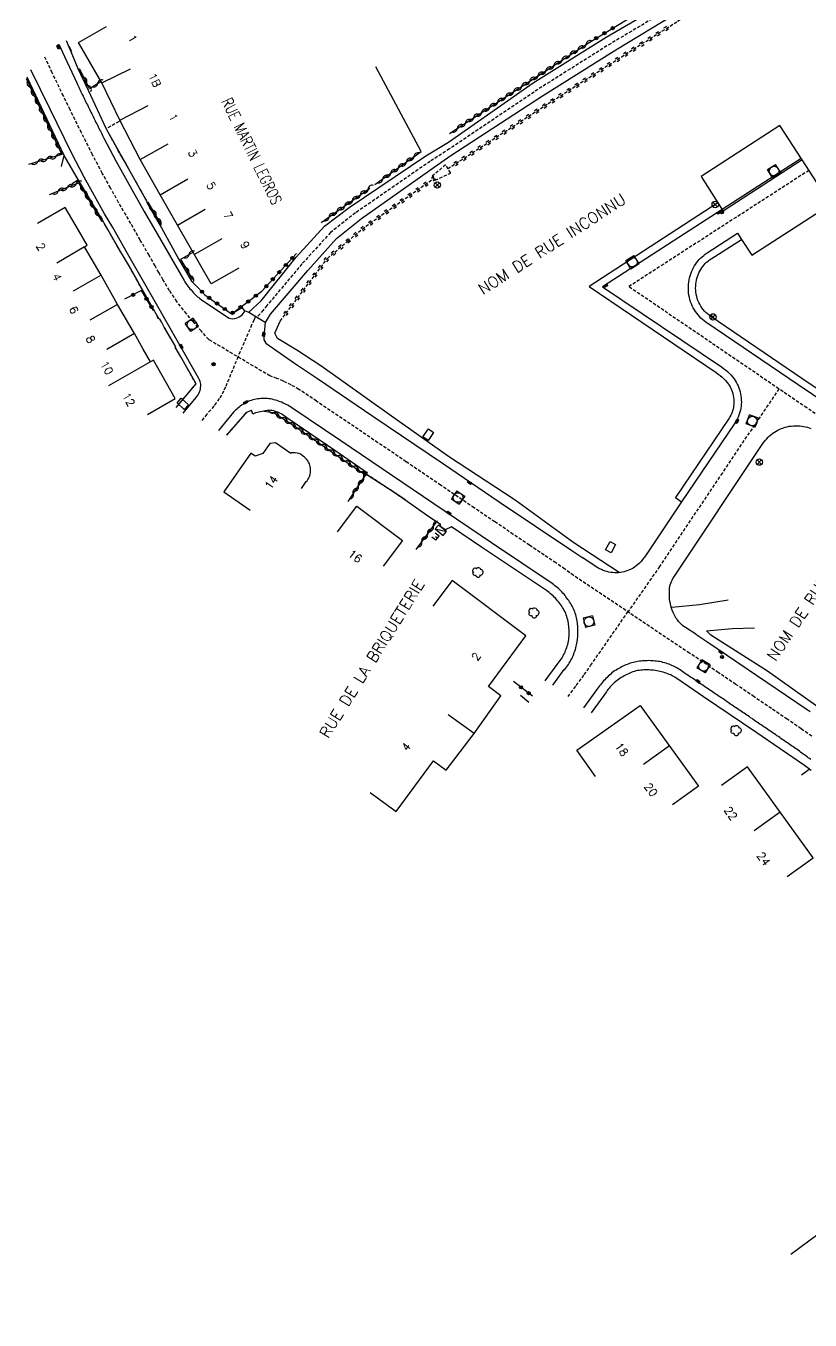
# Model space of a CAD drawing. Header units: millimetres. Extents: x 267000 to 267771, y 124261 to 125001.
# Drawn here: x 267166.3 to 267288.7, y 124557.3 to 124759.4 of the extents above; entities that cross this region are included whole.
import ezdxf
from ezdxf.enums import TextEntityAlignment as Align

# ---------------------------------------------------------------- set-up
doc = ezdxf.new("R2010")
doc.units = ezdxf.units.MM
doc.linetypes.add('DASHED', pattern=[0.75, 0.5, -0.25])
doc.layers.get('0').update_dxf_attribs({"linetype": 'CONTINUOUS'})
for name, color, linetype in [('W0001', 6, 'DASHED'), ('W0003', 5, 'CONTINUOUS'), ('W0008', 7, 'CONTINUOUS'), ('W0014', 7, 'CONTINUOUS'), ('W0017', 7, 'CONTINUOUS'), ('W0070', 7, 'DASHED'), ('W0071', 7, 'CONTINUOUS'), ('W0100', 7, 'CONTINUOUS'), ('W0101', 7, 'CONTINUOUS'), ('W0104', 1, 'CONTINUOUS'), ('W0106', 7, 'CONTINUOUS'), ('W0112', 1, 'DASHED'), ('W0211', 2, 'CONTINUOUS'), ('W0213', 2, 'CONTINUOUS'), ('W0220', 5, 'DASHED'), ('W0300', 7, 'CONTINUOUS'), ('W0310', 3, 'CONTINUOUS'), ('W0322', 7, 'CONTINUOUS'), ('W0400', 7, 'CONTINUOUS'), ('W0420', 7, 'CONTINUOUS'), ('W0430', 7, 'CONTINUOUS'), ('W0469', 7, 'CONTINUOUS'), ('W0856', 7, 'CONTINUOUS'), ('W0989', 7, 'CONTINUOUS'), ('W0991', 7, 'CONTINUOUS'), ('W1102', 7, 'CONTINUOUS'), ('W1336', 3, 'CONTINUOUS'), ('W1338', 7, 'CONTINUOUS'), ('W1471', 7, 'CONTINUOUS')]:
    doc.layers.add(name, color=color, linetype=linetype)
doc.styles.get("Standard").update_dxf_attribs({"font": 'romans.shx', "width": 0.85})

# ---------------------------------------------------------------- blocks, each defined once
blk = doc.blocks.new('T469')
at = {"color": 0, "linetype": 'Continuous', "flags": 128}
for points in [[(-0.35, 0.35), (0.35, -0.35)], [(-0.35, -0.35), (0.35, 0.35)]]:
    blk.add_lwpolyline(points, dxfattribs=at)
at = {"color": 0, "linetype": 'Continuous'}
blk.add_circle((0, 0), 0.5, dxfattribs=at)
blk = doc.blocks.new('T420')
for p, q in [((0.75, 0.75), (-0.75, 0.75)), ((-0.75, 0.75), (-0.75, -0.75)), ((0.75, 0.75), (0.75, -0.75)), ((0.75, -0.75), (-0.75, -0.75))]:
    blk.add_line(p, q)
blk.add_ellipse((0, 0), major_axis=(-0.53, 0.53), ratio=1, start_param=3.926991, end_param=10.210176)
blk = doc.blocks.new('T400')
for p, q in [((-0.15, 0.3), (0.15, 0.3)), ((-0.15, -0.25), (-0.15, 0.3)), ((-0.15, 0.15), (0.15, 0.15)), ((-0.15, 0), (0.15, 0)), ((0.15, 0.3), (0.15, -0.25)), ((-0.15, -0.15), (0.15, -0.15)), ((-0.15, -0.25), (-0.15, -0.3)), ((-0.15, -0.3), (0.15, -0.3)), ((0.15, -0.3), (0.15, -0.25))]:
    blk.add_line(p, q)
blk = doc.blocks.new('T1471')
at = {"color": 0, "linetype": 'Continuous', "flags": 128}
blk.add_lwpolyline([(-0.75, -0.5), (-0.75, 0.5), (0.75, 0.5), (0.75, -0.5), (-0.75, -0.5)], dxfattribs=at)
blk = doc.blocks.new('T856')
for p, q in [((-0.125, 0), (0.125, 0)), ((0, 0.125), (0, -0.125))]:
    blk.add_line(p, q)
blk.add_ellipse((0, 0), major_axis=(-0.177, 0.177), ratio=1, start_param=3.9269908, end_param=10.2101761)
blk = doc.blocks.new('t220o')
at = {"color": 0, "linetype": 'Continuous'}
for p, q in [((-0.25, 0.25), (0.25, 0.25)), ((-0.25, -0.25), (0.25, -0.25))]:
    blk.add_line(p, q, dxfattribs=at)
blk = doc.blocks.new('t310o')
at = {"color": 0, "linetype": 'Continuous'}
for centre, start, end in [((-0.5, 0.38), 216.8699, 323.1304), ((0.5, -0.37), 36.8699, 143.1303)]:
    blk.add_arc(centre, 0.625, start, end, dxfattribs=at)
blk = doc.blocks.new('t322o')
at = {"color": 0, "linetype": 'Continuous'}
for radius in [0.25, 0.15]:
    blk.add_circle((0, 0), radius, dxfattribs=at)
blk = doc.blocks.new('t430')
at = {"flags": 128}
for points in [[(-0.4, 2.1), (0.4, 2.1)], [(-0.4, 2.1), (-0.4, 1.3)], [(0.8, 0.8), (-0.8, 0.8)], [(-0.8, 0.8), (-0.8, 0)], [(0.8, 0.8), (-0.8, 0)], [(-0.8, 0), (0.8, 0)], [(-0.4, 1.7), (0, 1.7)], [(-0.4, 1.3), (0.4, 1.3)], [(0.8, 0), (0.8, 0.8)]]:
    blk.add_lwpolyline(points, dxfattribs=at)
blk = doc.blocks.new('T300')
for p, q in [((-0.8, 0.51), (-0.86, 0.34)), ((-0.86, 0.34), (-0.86, 0.17)), ((-0.86, 0.17), (-0.74, 0.06)), ((-0.69, 0.63), (-0.8, 0.51)), ((-0.8, -0.06), (-0.74, 0.06)), ((-0.74, 0.06), (-0.69, 0.11)), ((-0.57, 0.69), (-0.69, 0.63)), ((-0.46, 0.69), (-0.57, 0.69)), ((-0.29, 0.63), (-0.46, 0.69)), ((-0.29, 0.63), (-0.17, 0.74)), ((-0.23, 0.57), (-0.29, 0.63)), ((-0.17, 0.74), (-0.06, 0.8)), ((-0.06, 0.8), (0.06, 0.8)), ((0.06, 0.8), (0.23, 0.74)), ((0.23, 0.74), (0.34, 0.63)), ((0.34, 0.63), (0.4, 0.51)), ((0.46, 0.46), (0.34, 0.46)), ((0.4, 0.51), (0.4, 0.46)), ((0.57, 0.4), (0.46, 0.46)), ((0.57, 0.4), (0.69, 0.29)), ((0.69, 0.29), (0.74, 0.17)), ((0.74, 0.06), (0.69, -0.17)), ((0.74, 0.17), (0.74, 0.06)), ((-0.8, -0.17), (-0.8, -0.06)), ((-0.8, -0.23), (-0.8, -0.17)), ((-0.74, -0.34), (-0.8, -0.23)), ((-0.69, -0.4), (-0.74, -0.34)), ((-0.51, -0.46), (-0.69, -0.4)), ((-0.4, -0.46), (-0.51, -0.46)), ((-0.4, -0.46), (-0.34, -0.46)), ((-0.34, -0.46), (-0.34, -0.4)), ((-0.34, -0.51), (-0.34, -0.46)), ((-0.29, -0.63), (-0.34, -0.51)), ((-0.17, -0.74), (-0.29, -0.63)), ((-0.06, -0.8), (-0.17, -0.74)), ((0.06, -0.8), (-0.06, -0.8)), ((0.17, -0.74), (0.06, -0.8)), ((0.23, -0.69), (0.17, -0.74)), ((0.29, -0.46), (0.23, -0.46)), ((0.29, -0.63), (0.23, -0.69)), ((0.46, -0.4), (0.29, -0.46)), ((0.34, -0.51), (0.29, -0.63)), ((0.34, -0.51), (0.34, -0.46)), ((0.57, -0.34), (0.46, -0.4)), ((0.63, -0.29), (0.57, -0.34)), ((0.69, -0.17), (0.63, -0.29))]:
    blk.add_line(p, q)

msp = doc.modelspace()

# ---------------------------------------------------------------- linework, layer by layer
at = {"layer": 'W0001'}
for points in [[(267288.93, 124648.44), (267287.26, 124649.62), (267285.08, 124651.1), (267282.64, 124652.77), (267279.92, 124654.61), (267277.09, 124656.53), (267274.39, 124658.36), (267271.87, 124660.07), (267269.86, 124661.42), (267251.75, 124673.53), (267250.4, 124674.55), (267248.97, 124675.52), (267247.17, 124676.73), (267244.89, 124678.26), (267242.35, 124679.97), (267239.48, 124681.9), (267236.22, 124684.11), (267231.01, 124687.64), (267225.6, 124691.31), (267221.22, 124694.28), (267216.27, 124697.63), (267211.61, 124700.78), (267208.88, 124702.61), (267207.68, 124703.3), (267206.48, 124703.89), (267205.45, 124704.32), (267204.37, 124704.71), (267194.81, 124710.38), (267193.67, 124711.69), (267192.38, 124713.2), (267191.33, 124714.4), (267189.84, 124716.32), (267188.68, 124718.04), (267187.67, 124719.76), (267187.04, 124720.86), (267186.44, 124721.89), (267185.5, 124723.54), (267184.12, 124725.95), (267182.66, 124728.52), (267180.76, 124731.79), (267179.47, 124734.08), (267178.21, 124736.35), (267176.68, 124739.25), (267174.95, 124742.68), (267173.19, 124746.26), (267172.13, 124748.43), (267170.39, 124752.05), (267169.23, 124754.5)], [(267288.5, 124736.81), (267260.37, 124718.65)], [(267342.38, 124662.13), (267330.23, 124671.31), (267306.27, 124687.51), (267288.16, 124699.72), (267283.79, 124702.69), (267260.37, 124718.65)], [(267202.35, 124713.88), (267202.07, 124713.92), (267201.89, 124713.45), (267201.51, 124712.67), (267199.37, 124707.68), (267197.41, 124702.93), (267197.12, 124702.32), (267196.82, 124701.71), (267196.46, 124701.17), (267195.98, 124700.5), (267195.6, 124699.99), (267194.54, 124698.72), (267193.57, 124697.54)], [(267283.79, 124702.69), (267274.97, 124689.59), (267265.18, 124674.96), (267260.24, 124667.86)], [(267250.9, 124654.63), (267252.18, 124656.38), (267253.43, 124658.06), (267254.42, 124659.49), (267260.24, 124667.86)]]:
    msp.add_lwpolyline(points, dxfattribs=at)
at = {"layer": 'W0003'}
for points in [[(267287.29, 124738.68), (267274.96, 124730.7)], [(267287.44, 124738.44), (267275.12, 124730.46)], [(267274.96, 124730.7), (267275.12, 124730.46)]]:
    msp.add_lwpolyline(points, dxfattribs=at)
at = {"layer": 'W0008'}
for points in [[(267171.42, 124756.52), (267172.32, 124754.59), (267174.21, 124750.47), (267174.32, 124750.24), (267174.43, 124750.01), (267174.54, 124749.78), (267174.65, 124749.55), (267174.76, 124749.32), (267174.87, 124749.09), (267174.98, 124748.86), (267175.09, 124748.63), (267175.21, 124748.4), (267175.32, 124748.17), (267175.43, 124747.94), (267175.54, 124747.71), (267175.65, 124747.48), (267175.76, 124747.25), (267175.88, 124747.02), (267175.99, 124746.79), (267176.1, 124746.57), (267176.21, 124746.34), (267176.32, 124746.11), (267176.44, 124745.88), (267176.55, 124745.66), (267176.66, 124745.43), (267176.77, 124745.2), (267176.89, 124744.98), (267177, 124744.75), (267177.11, 124744.52), (267177.22, 124744.3), (267177.34, 124744.07), (267177.45, 124743.84), (267177.56, 124743.62), (267177.67, 124743.39), (267177.79, 124743.16), (267177.9, 124742.94), (267178.01, 124742.71), (267178.13, 124742.49), (267178.24, 124742.26), (267178.35, 124742.03), (267178.47, 124741.81), (267180.31, 124738.3), (267182.07, 124735.1), (267184.75, 124730.39), (267186.75, 124726.91), (267190.96, 124719.6), (267191.11, 124719.38), (267191.25, 124719.16), (267191.4, 124718.95), (267191.56, 124718.74), (267191.72, 124718.53), (267191.88, 124718.33), (267192.05, 124718.13), (267192.22, 124717.94), (267192.39, 124717.74), (267192.57, 124717.55), (267192.74, 124717.39), (267192.9, 124717.23), (267193.08, 124717.08), (267193.26, 124716.93), (267193.44, 124716.79), (267193.63, 124716.66), (267197.75, 124713.86), (267198, 124713.73), (267198.27, 124713.65), (267198.56, 124713.64), (267198.83, 124713.68), (267199.1, 124713.74), (267199.35, 124713.83), (267199.59, 124713.95), (267199.81, 124714.1), (267200.03, 124714.27), (267200.52, 124714.88), (267201.07, 124714.68), (267203.64, 124713.09), (267203.44, 124710.85), (267203.41, 124710.6), (267203.44, 124710.36), (267203.55, 124710.07), (267203.73, 124709.83), (267208.19, 124706.7), (267211.77, 124704.32), (267220.45, 124698.44), (267231.44, 124690.99), (267240.16, 124685.06), (267251.5, 124677.44), (267253.2, 124676.28)], [(267190.82, 124698.88), (267192.86, 124701.35), (267193.01, 124701.55), (267193.15, 124701.75), (267193.27, 124701.97), (267193.38, 124702.2), (267193.46, 124702.44), (267193.52, 124702.68), (267193.55, 124702.92), (267193.57, 124703.17), (267193.56, 124703.4), (267193.52, 124703.62), (267193.46, 124703.85), (267193.37, 124704.1), (267193.25, 124704.33), (267190.12, 124709.9), (267186.69, 124715.9), (267182.62, 124722.99), (267179.85, 124727.88), (267178.57, 124730.02), (267175.38, 124735.72), (267173.39, 124739.56), (267170.08, 124746.36), (267167.04, 124752.49)], [(267307.09, 124689.63), (267286.83, 124703.33), (267272.41, 124713.12), (267272.14, 124713.31), (267271.88, 124713.52), (267271.63, 124713.74), (267271.4, 124713.98), (267271.18, 124714.23), (267270.97, 124714.49), (267270.77, 124714.76), (267270.6, 124715.04), (267270.43, 124715.34), (267270.28, 124715.65), (267270.14, 124715.97), (267270.02, 124716.3), (267269.92, 124716.64), (267269.83, 124716.98), (267269.76, 124717.32), (267269.71, 124717.67), (267269.68, 124718.02), (267269.67, 124718.37), (267269.67, 124718.7), (267269.69, 124719.03), (267269.73, 124719.36), (267269.78, 124719.69), (267269.85, 124720.01), (267269.94, 124720.33), (267270.04, 124720.65), (267270.15, 124720.96), (267270.29, 124721.27), (267270.43, 124721.56), (267270.59, 124721.84), (267270.76, 124722.12), (267270.95, 124722.38), (267271.14, 124722.63), (267271.35, 124722.87), (267271.58, 124723.11), (267271.81, 124723.33), (267272.06, 124723.53), (267272.31, 124723.73), (267272.58, 124723.91), (267277.35, 124726.98), (267277.98, 124726.02), (267279.59, 124723.55), (267291.9, 124731.53), (267287.44, 124738.44), (267283.93, 124743.83), (267271.65, 124735.85), (267274.29, 124731.73), (267274.96, 124730.7), (267256.29, 124718.64), (267274.86, 124706.11), (267275.17, 124705.89), (267275.47, 124705.65), (267275.76, 124705.4), (267276.04, 124705.13), (267276.31, 124704.86), (267276.56, 124704.57), (267276.8, 124704.26), (267276.98, 124704), (267277.15, 124703.72), (267277.31, 124703.44), (267277.44, 124703.15), (267277.57, 124702.85), (267277.67, 124702.54), (267277.76, 124702.23), (267277.82, 124701.92), (267277.88, 124701.6), (267277.91, 124701.27), (267277.93, 124700.95), (267277.94, 124700.63), (267277.92, 124700.31), (267277.89, 124699.98), (267277.84, 124699.66), (267277.78, 124699.35), (267277.7, 124699.05), (267277.61, 124698.74), (267277.5, 124698.45), (267277.37, 124698.16), (267277.23, 124697.87), (267277.08, 124697.6), (267276.91, 124697.33), (267268.62, 124685.03), (267262.98, 124676.63), (267262.77, 124676.33), (267262.53, 124676.03), (267262.29, 124675.75), (267262.03, 124675.48), (267261.75, 124675.23), (267261.52, 124675.03), (267261.28, 124674.85), (267261.03, 124674.69), (267260.76, 124674.55), (267260.49, 124674.42), (267260.22, 124674.3), (267259.93, 124674.21), (267259.65, 124674.13), (267259.35, 124674.06), (267259.06, 124674.02), (267258.76, 124673.98), (267258.46, 124673.97), (267258.17, 124673.97), (267257.87, 124673.99), (267257.56, 124674.03), (267257.26, 124674.08), (267256.96, 124674.15), (267256.67, 124674.24), (267256.38, 124674.34), (267256.09, 124674.46), (267255.82, 124674.59), (267255.55, 124674.74), (267255.29, 124674.9), (267253.2, 124676.28)], [(267248.5, 124656.4), (267250.31, 124658.84), (267250.48, 124659.04), (267250.64, 124659.24), (267250.79, 124659.45), (267250.94, 124659.67), (267251.08, 124659.88), (267251.22, 124660.1), (267251.34, 124660.33), (267251.46, 124660.55), (267251.57, 124660.78), (267251.68, 124661.02), (267251.78, 124661.25), (267251.87, 124661.5), (267251.96, 124661.74), (267252.03, 124661.99), (267252.11, 124662.24), (267252.17, 124662.49), (267252.23, 124662.74), (267252.27, 124662.98), (267252.32, 124663.23), (267252.35, 124663.48), (267252.38, 124663.72), (267252.41, 124663.97), (267252.43, 124664.21), (267252.44, 124664.46), (267252.44, 124664.7), (267252.44, 124664.95), (267252.44, 124665.19), (267252.42, 124665.44), (267252.4, 124665.68), (267252.38, 124665.93), (267252.35, 124666.17), (267252.31, 124666.42), (267252.26, 124666.66), (267252.21, 124666.91), (267252.16, 124667.15), (267252.09, 124667.4), (267252.02, 124667.64), (267251.93, 124667.87), (267251.84, 124668.1), (267251.74, 124668.33), (267251.64, 124668.55), (267251.52, 124668.77), (267251.4, 124668.99), (267251.28, 124669.2), (267251.14, 124669.41), (267251.01, 124669.62), (267250.87, 124669.82), (267250.72, 124670.02), (267250.57, 124670.22), (267250.42, 124670.42), (267250.26, 124670.62), (267250.09, 124670.81), (267249.92, 124670.99), (267249.75, 124671.17), (267249.57, 124671.35), (267249.38, 124671.51), (267249.19, 124671.68), (267249, 124671.84), (267248.8, 124671.99), (267248.6, 124672.14), (267248.39, 124672.28), (267238.94, 124678.64), (267229.93, 124684.74), (267215.41, 124694.57), (267207.8, 124699.71), (267207.58, 124699.86), (267207.36, 124700), (267207.14, 124700.13), (267206.91, 124700.26), (267206.68, 124700.37), (267206.45, 124700.48), (267206.21, 124700.59), (267205.97, 124700.68), (267205.73, 124700.77), (267205.48, 124700.86), (267205.23, 124700.93), (267204.98, 124701), (267204.73, 124701.06), (267204.47, 124701.11), (267204.22, 124701.15), (267203.97, 124701.18), (267203.72, 124701.2), (267203.47, 124701.2), (267203.22, 124701.19), (267202.97, 124701.17), (267202.73, 124701.15), (267202.48, 124701.12), (267202.23, 124701.08), (267201.97, 124701.03), (267201.71, 124700.97), (267201.45, 124700.89), (267201.2, 124700.8), (267200.95, 124700.7), (267200.74, 124700.6), (267200.53, 124700.49), (267200.33, 124700.37), (267200.13, 124700.25), (267199.93, 124700.12), (267199.74, 124699.98), (267199.55, 124699.84), (267199.36, 124699.69), (267199.18, 124699.53), (267199.01, 124699.37), (267198.84, 124699.2), (267198.67, 124699.03), (267196.32, 124696.21)], [(267270.86, 124664.37), (267269.22, 124665.42), (267268.98, 124665.58), (267268.75, 124665.76), (267268.53, 124665.96), (267268.33, 124666.16), (267268.14, 124666.38), (267267.96, 124666.61), (267267.79, 124666.85), (267267.61, 124667.16), (267267.45, 124667.47), (267267.3, 124667.79), (267267.16, 124668.11), (267267.04, 124668.45), (267266.94, 124668.79), (267266.86, 124669.13), (267266.8, 124669.48), (267266.75, 124669.83), (267266.71, 124670.18), (267266.7, 124670.54), (267266.7, 124670.89), (267266.72, 124671.24), (267266.75, 124671.59), (267266.8, 124671.85), (267266.85, 124672.1), (267266.93, 124672.35), (267267.02, 124672.6), (267267.13, 124672.83), (267267.25, 124673.06), (267267.38, 124673.28), (267281.31, 124694.15), (267281.5, 124694.41), (267281.69, 124694.66), (267281.9, 124694.9), (267282.12, 124695.13), (267282.35, 124695.35), (267282.59, 124695.56), (267282.85, 124695.75), (267283.11, 124695.93), (267283.37, 124696.1), (267283.64, 124696.25), (267283.92, 124696.38), (267284.21, 124696.5), (267284.5, 124696.61), (267284.8, 124696.7), (267285.1, 124696.78), (267285.4, 124696.84), (267285.73, 124696.88), (267286.06, 124696.92), (267286.39, 124696.93), (267286.72, 124696.93), (267287.05, 124696.91), (267287.37, 124696.88), (267287.7, 124696.83), (267287.97, 124696.77), (267288.24, 124696.7), (267288.5, 124696.61), (267288.76, 124696.51)], [(267270.86, 124664.37), (267270.86, 124664.37), (267272.72, 124663.12), (267288.06, 124652.73), (267288.27, 124652.59), (267288.47, 124652.46), (267288.67, 124652.32)], [(267288.79, 124644.8), (267288.59, 124644.95), (267288.39, 124645.09), (267288.19, 124645.24), (267287.99, 124645.38), (267287.79, 124645.53), (267287.59, 124645.67), (267287.39, 124645.82), (267287.19, 124645.96), (267286.99, 124646.11), (267286.79, 124646.25), (267286.58, 124646.4), (267286.38, 124646.54), (267286.18, 124646.68), (267285.97, 124646.83), (267285.77, 124646.97), (267285.56, 124647.11), (267285.36, 124647.25), (267285.15, 124647.4), (267284.95, 124647.54), (267284.74, 124647.68), (267284.53, 124647.82), (267284.33, 124647.96), (267284.12, 124648.1), (267283.92, 124648.24), (267283.71, 124648.38), (267283.5, 124648.52), (267283.3, 124648.66), (267283.09, 124648.8), (267282.88, 124648.94), (267282.68, 124649.08), (267282.47, 124649.22), (267282.27, 124649.36), (267282.06, 124649.5), (267281.85, 124649.65), (267281.65, 124649.79), (267281.44, 124649.93), (267281.24, 124650.07), (267281.03, 124650.21), (267280.83, 124650.35), (267280.62, 124650.49), (267280.42, 124650.63), (267280.21, 124650.77), (267280.01, 124650.91), (267279.8, 124651.05), (267279.6, 124651.19), (267279.39, 124651.33), (267279.19, 124651.47), (267278.98, 124651.61), (267278.78, 124651.75), (267278.57, 124651.89), (267278.37, 124652.03), (267278.16, 124652.17), (267277.96, 124652.3), (267277.75, 124652.44), (267277.55, 124652.58), (267277.34, 124652.72), (267277.14, 124652.86), (267276.93, 124653), (267276.73, 124653.14), (267276.52, 124653.28), (267276.31, 124653.42), (267276.11, 124653.56), (267275.9, 124653.7), (267275.7, 124653.84), (267275.49, 124653.98), (267275.29, 124654.12), (267275.08, 124654.26), (267274.88, 124654.4), (267274.67, 124654.54), (267274.47, 124654.67), (267274.26, 124654.81), (267274.05, 124654.95), (267273.85, 124655.09), (267273.64, 124655.23), (267273.44, 124655.37), (267273.23, 124655.51), (267273.03, 124655.65), (267272.82, 124655.79), (267272.62, 124655.93), (267272.41, 124656.07), (267272.19, 124656.21), (267271.98, 124656.36), (267271.77, 124656.5), (267271.56, 124656.64), (267271.35, 124656.79), (267271.14, 124656.93), (267270.93, 124657.07), (267270.72, 124657.21), (267270.51, 124657.36), (267270.3, 124657.5), (267270.08, 124657.64), (267269.87, 124657.78), (267269.66, 124657.93), (267269.45, 124658.07), (267269.24, 124658.21), (267269.03, 124658.35), (267268.82, 124658.5), (267268.61, 124658.65), (267268.41, 124658.79), (267268.2, 124658.92), (267267.99, 124659.05), (267267.77, 124659.18), (267267.55, 124659.29), (267267.33, 124659.4), (267267.11, 124659.5), (267266.88, 124659.6), (267266.65, 124659.69), (267266.42, 124659.77), (267266.18, 124659.85), (267265.94, 124659.92), (267265.7, 124659.98), (267265.45, 124660.04), (267265.21, 124660.09), (267264.97, 124660.13), (267264.72, 124660.16), (267264.48, 124660.19), (267264.23, 124660.22), (267263.99, 124660.23), (267263.75, 124660.24), (267263.5, 124660.25), (267263.26, 124660.24), (267263.01, 124660.24), (267262.77, 124660.22), (267262.53, 124660.2), (267262.28, 124660.18), (267262.04, 124660.15), (267261.79, 124660.11), (267261.55, 124660.07), (267261.31, 124660.02), (267261.06, 124659.96), (267260.83, 124659.9), (267260.59, 124659.83), (267260.36, 124659.75), (267260.13, 124659.67), (267259.9, 124659.58), (267259.68, 124659.48), (267259.45, 124659.38), (267259.23, 124659.27), (267259.02, 124659.15), (267258.8, 124659.03), (267258.59, 124658.91), (267258.38, 124658.78), (267258.16, 124658.64), (267257.95, 124658.49), (267257.74, 124658.33), (267257.55, 124658.16), (267257.35, 124657.99), (267257.16, 124657.82), (267256.98, 124657.63), (267256.8, 124657.45), (267256.62, 124657.27), (267256.44, 124657.08), (267256.28, 124656.89), (267256.11, 124656.69), (267255.95, 124656.49), (267255.8, 124656.29), (267255.65, 124656.09), (267255.5, 124655.88), (267253.3, 124652.86)]]:
    msp.add_lwpolyline(points, dxfattribs=at)
at = {"layer": 'W0014'}
for points in [[(267172.55, 124757.09), (267173.53, 124754.73), (267174.41, 124752.73), (267175.98, 124749.32), (267178.79, 124743.28), (267181.92, 124737.71), (267182.22, 124737.17), (267182.96, 124735.84), (267185.23, 124731.84), (267185.15, 124731.78), (267187.43, 124727.81), (267190.12, 124723), (267192.14, 124719.5), (267192.71, 124718.93), (267194.22, 124717.38), (267198.35, 124714.42), (267199.97, 124715.37), (267200.38, 124714.88)], [(267189.72, 124699.78), (267192.83, 124703.46), (267190.45, 124707.69), (267189.94, 124708.59), (267189.57, 124709.19), (267189.68, 124709.23), (267187.86, 124712.32), (267187.42, 124713.14), (267187.21, 124713.57), (267187.07, 124713.59), (267184.49, 124718.13), (267182.65, 124721.41), (267182.32, 124722.03), (267181.98, 124722.57), (267181.6, 124723.18), (267181.11, 124724.01), (267179.06, 124727.55), (267178.48, 124728.56), (267178.37, 124728.78), (267174.47, 124735.3), (267172.26, 124739.12), (267166.46, 124751.34)], [(267274.29, 124731.73), (267254.17, 124718.67), (267274.02, 124705.22), (267274.34, 124705), (267274.64, 124704.76), (267274.93, 124704.51), (267275.21, 124704.25), (267275.48, 124703.97), (267275.74, 124703.69), (267275.9, 124703.48), (267276.05, 124703.25), (267276.19, 124703.02), (267276.32, 124702.79), (267276.42, 124702.54), (267276.51, 124702.29), (267276.6, 124701.98), (267276.67, 124701.66), (267276.73, 124701.34), (267276.76, 124701.01), (267276.77, 124700.69), (267276.76, 124700.36), (267276.73, 124700.04), (267276.7, 124699.78), (267276.64, 124699.53), (267276.57, 124699.28), (267276.49, 124699.04), (267276.4, 124698.8), (267276.28, 124698.57), (267276.16, 124698.34), (267276.02, 124698.12), (267267.64, 124685.7), (267268.62, 124685.03)], [(267307.63, 124690.65), (267287.36, 124704.33), (267273.16, 124713.98), (267272.89, 124714.17), (267272.64, 124714.38), (267272.41, 124714.6), (267272.18, 124714.83), (267271.97, 124715.08), (267271.78, 124715.34), (267271.6, 124715.61), (267271.44, 124715.9), (267271.3, 124716.19), (267271.17, 124716.5), (267271.06, 124716.81), (267270.97, 124717.12), (267270.9, 124717.45), (267270.85, 124717.77), (267270.82, 124718.1), (267270.8, 124718.43), (267270.81, 124718.73), (267270.83, 124719.04), (267270.87, 124719.34), (267270.93, 124719.64), (267271, 124719.94), (267271.09, 124720.23), (267271.2, 124720.52), (267271.32, 124720.8), (267271.45, 124721.07), (267271.6, 124721.33), (267271.75, 124721.58), (267271.93, 124721.81), (267272.11, 124722.04), (267272.31, 124722.25), (267272.52, 124722.46), (267272.74, 124722.65), (267272.98, 124722.83), (267273.22, 124722.99), (267277.97, 124726.02)], [(267247.3, 124657.12), (267249.18, 124659.66), (267249.35, 124659.86), (267249.51, 124660.06), (267249.67, 124660.27), (267249.81, 124660.48), (267249.95, 124660.69), (267250.08, 124660.91), (267250.2, 124661.13), (267250.32, 124661.35), (267250.43, 124661.58), (267250.52, 124661.82), (267250.61, 124662.05), (267250.7, 124662.3), (267250.77, 124662.54), (267250.84, 124662.79), (267250.9, 124663.04), (267250.95, 124663.3), (267250.99, 124663.56), (267251.02, 124663.82), (267251.05, 124664.08), (267251.06, 124664.33), (267251.07, 124664.59), (267251.07, 124664.85), (267251.06, 124665.1), (267251.04, 124665.36), (267251.02, 124665.61), (267250.98, 124665.87), (267250.94, 124666.12), (267250.89, 124666.38), (267250.84, 124666.63), (267250.77, 124666.88), (267250.7, 124667.14), (267250.62, 124667.39), (267250.53, 124667.63), (267250.42, 124667.87), (267250.3, 124668.1), (267250.18, 124668.32), (267250.04, 124668.54), (267249.9, 124668.75), (267249.75, 124668.97), (267249.59, 124669.17), (267249.43, 124669.38), (267249.27, 124669.58), (267249.1, 124669.79), (267248.93, 124669.98), (267248.75, 124670.17), (267248.56, 124670.36), (267248.36, 124670.53), (267248.17, 124670.7), (267247.96, 124670.87), (267247.75, 124671.03), (267247.53, 124671.18), (267237.41, 124677.99), (267232.7, 124681.14), (267231.7, 124680.65), (267230.89, 124681.25), (267231.04, 124681.45), (267228.8, 124682.98), (267225.8, 124685.09), (267223.61, 124686.63), (267218.92, 124689.65), (267219.6, 124689.51), (267214.66, 124692.96), (267206.98, 124698.16), (267206.8, 124698.31), (267206.61, 124698.46), (267206.42, 124698.59), (267206.22, 124698.72), (267206.01, 124698.83), (267205.8, 124698.94), (267205.58, 124699.03), (267205.36, 124699.12), (267205.14, 124699.19), (267204.92, 124699.25), (267204.69, 124699.29), (267204.46, 124699.32), (267204.22, 124699.34), (267203.95, 124699.32), (267203.68, 124699.26), (267203.42, 124699.19), (267203.15, 124699.13), (267202.9, 124699.09), (267202.64, 124699.05), (267202.38, 124699), (267202.13, 124698.94), (267201.9, 124698.86), (267201.68, 124698.76), (267201.54, 124699.28), (267201.29, 124699.23), (267201.06, 124699.15), (267200.84, 124699.05), (267200.63, 124698.92), (267200.46, 124698.75), (267197.59, 124695.46)], [(267288.82, 124643.1), (267288.62, 124643.25), (267288.41, 124643.41), (267288.2, 124643.56), (267288, 124643.71), (267287.79, 124643.86), (267280.21, 124649.07), (267272.05, 124654.59), (267268.01, 124657.38), (267267.79, 124657.52), (267267.58, 124657.66), (267267.36, 124657.78), (267267.14, 124657.9), (267266.91, 124658.01), (267266.68, 124658.11), (267266.45, 124658.21), (267266.22, 124658.29), (267265.98, 124658.37), (267265.73, 124658.44), (267265.49, 124658.51), (267265.24, 124658.56), (267264.99, 124658.62), (267264.74, 124658.66), (267264.49, 124658.7), (267264.24, 124658.74), (267263.99, 124658.76), (267263.74, 124658.78), (267263.49, 124658.8), (267263.24, 124658.81), (267262.99, 124658.81), (267262.74, 124658.8), (267262.49, 124658.78), (267262.23, 124658.76), (267261.98, 124658.73), (267261.73, 124658.69), (267261.48, 124658.64), (267261.24, 124658.57), (267261, 124658.5), (267260.76, 124658.41), (267260.53, 124658.31), (267260.31, 124658.21), (267260.08, 124658.1), (267259.86, 124657.98), (267259.64, 124657.86), (267259.42, 124657.74), (267259.2, 124657.6), (267258.98, 124657.46), (267258.77, 124657.32), (267258.56, 124657.16), (267258.36, 124657), (267258.16, 124656.84), (267257.97, 124656.67), (267257.78, 124656.49), (267257.61, 124656.32), (267257.45, 124656.14), (267257.3, 124655.96), (267257.16, 124655.77), (267257.02, 124655.57), (267256.89, 124655.37), (267254.48, 124652.12)]]:
    msp.add_lwpolyline(points, dxfattribs=at)
at = {"layer": 'W0017'}
for points in [[(267171.86, 124737.42), (267172.27, 124739.12)], [(267174.47, 124735.31), (267173.49, 124734.73)], [(267243.49, 124654.86), (267244.77, 124653.79)], [(267287.31, 124642.44), (267288.53, 124643.29)]]:
    msp.add_lwpolyline(points, dxfattribs=at)
at = {"layer": 'W0070'}
for points in [[(267284.77, 124774.81), (267266.64, 124761.99), (267257.6, 124756.64), (267246.2, 124749.46), (267232.41, 124740.16), (267229.36, 124738.21), (267217.7, 124730.15), (267213.82, 124727.11), (267209.37, 124722.2), (267203.89, 124715.69)], [(267203.89, 124715.69), (267203.32, 124715), (267202.83, 124714.41), (267202.35, 124713.88)]]:
    msp.add_lwpolyline(points, dxfattribs=at)
at = {"layer": 'W0071'}
for points in [[(267202.99, 124716.44), (267208.47, 124723.23), (267212.89, 124728.07), (267216.75, 124730.99), (267228.7, 124739.1), (267232.21, 124741.2), (267245.47, 124750.45), (267256.86, 124757.62), (267265.8, 124762.8), (267282.84, 124775.24)], [(267204.45, 124714.37), (267210.27, 124721.18), (267214.75, 124726.15), (267218.64, 124729.31), (267230.02, 124737.32), (267232.61, 124739.13), (267246.93, 124748.47), (267258.35, 124755.65), (267267.47, 124761.17), (267284.47, 124772.8)], [(267201.07, 124714.68), (267202.99, 124716.44)], [(267203.65, 124713.07), (267204.45, 124714.37)]]:
    msp.add_lwpolyline(points, dxfattribs=at)
at = {"layer": 'W0100'}
for points in [[(267199.53, 124721.55), (267195.19, 124719.07), (267189.93, 124728.26), (267187.24, 124732.99), (267184.14, 124738.48), (267180.94, 124744.66), (267178.12, 124750.47), (267174.51, 124756.79), (267178.86, 124759.27)], [(267185.24, 124698.7), (267189.58, 124701.18), (267186.18, 124707.15), (267185.72, 124706.9), (267184.58, 124708.9), (267183.22, 124711.33), (267180.6, 124715.88), (267178.01, 124720.43), (267175.41, 124724.87), (267175.86, 124725.12), (267174.5, 124727.47), (267172.43, 124731.02), (267168.11, 124728.49)], [(267220.03, 124639.66), (267224.05, 124636.69), (267229.9, 124644.61), (267231.85, 124643.17), (267236.23, 124648.89), (267240.42, 124654.75), (267238.47, 124656.19), (267244.32, 124664.1), (267232.8, 124672.78), (267229.79, 124668.78)], [(267255.18, 124642.18), (267252.28, 124646.25), (267262.16, 124653.27), (267271.27, 124640.66), (267267.21, 124637.74)]]:
    msp.add_lwpolyline(points, dxfattribs=at)
at = {"layer": 'W0101'}
for points in [[(267209.27, 124687.12), (267210.03, 124688.2), (267210.18, 124688.35), (267210.3, 124688.52), (267210.41, 124688.71), (267210.51, 124688.91), (267210.58, 124689.13), (267210.64, 124689.36), (267210.69, 124689.6), (267210.71, 124689.85), (267210.72, 124690.09), (267210.7, 124690.33), (267210.66, 124690.56), (267210.6, 124690.78), (267210.52, 124691), (267210.41, 124691.24), (267210.27, 124691.47), (267210.11, 124691.68), (267209.94, 124691.85), (267209.77, 124692.01), (267209.58, 124692.15), (267209.39, 124692.3), (267209.13, 124692.49), (267208.87, 124692.59), (267208.6, 124692.65), (267208.33, 124692.7), (267208.05, 124692.72), (267207.68, 124692.69), (267207.61, 124692.59), (267205.24, 124694.26), (267204.36, 124694.15), (267203.27, 124692.6), (267202.05, 124692.19), (267201.4, 124692.65), (267197.17, 124686.63), (267201.26, 124683.76)], [(267214.93, 124680.35), (267217.94, 124684.35), (267225.06, 124678.99), (267222.06, 124674.99)], [(267285.1, 124626.54), (267289.15, 124629.47), (267278.89, 124643.69), (267274.83, 124640.77)]]:
    msp.add_lwpolyline(points, dxfattribs=at)
at = {"layer": 'W0104'}
msp.add_lwpolyline([(267285.67, 124567.55), (267289.66, 124570.55), (267301.44, 124554.87), (267320.36, 124569.26), (267327.09, 124560.29), (267303.72, 124542.84), (267324.74, 124514.86), (267320.74, 124511.85)], dxfattribs=at)
at = {"layer": 'W0106'}
for points in [[(267181.15, 124739.02), (267181.94, 124737.71)], [(267182.23, 124737.16), (267182.96, 124735.84)], [(267225.44, 124685.42), (267223.61, 124686.63)]]:
    msp.add_lwpolyline(points, dxfattribs=at)
at = {"layer": 'W0112'}
for points in [[(267180.83, 124744.42), (267178.79, 124743.29), (267181.15, 124739.02)], [(267181.91, 124737.68), (267182.23, 124737.17)], [(267182.96, 124735.84), (267185.23, 124731.84)], [(267178.49, 124728.56), (267178.37, 124728.78)], [(267181.11, 124724.01), (267179.07, 124727.55)], [(267182.29, 124722.03), (267181.97, 124722.58), (267181.6, 124723.18)], [(267184.49, 124718.13), (267182.64, 124721.41)], [(267187.42, 124713.14), (267187.21, 124713.57), (267187.09, 124713.57)], [(267189.94, 124708.59), (267189.57, 124709.2), (267189.68, 124709.23), (267187.85, 124712.34)], [(267189.71, 124699.77), (267192.83, 124703.46), (267190.46, 124707.68)], [(267201.61, 124699.02), (267201.55, 124699.3), (267201.31, 124699.24), (267201.07, 124699.15), (267200.84, 124699.04), (267200.64, 124698.91), (267200.46, 124698.75), (267197.59, 124695.46)], [(267223.61, 124686.63), (267218.91, 124689.67)], [(267225.8, 124685.1), (267225.44, 124685.44)]]:
    msp.add_lwpolyline(points, dxfattribs=at)
msp.add_lwpolyline([(267229.67, 124735.89), (267230.15, 124735.3), (267232.58, 124736.39), (267231.77, 124737.67)], close=True, dxfattribs=at)
at = {"layer": 'W0211'}
for points in [[(267258.85, 124673.99), (267251.79, 124678.65), (267242.62, 124685.31), (267232.24, 124692.12), (267222.99, 124698.69), (267212.32, 124706.27), (267208.55, 124708.72), (267205.57, 124710.54), (267205.12, 124711.37), (267205.97, 124713.28)], [(267275.86, 124669.68), (267271.4, 124668.94), (267267.08, 124668.57)], [(267299.23, 124647.27), (267291.9, 124651.59), (267282, 124658.6), (267273.16, 124664.23), (267272.48, 124664.9)]]:
    msp.add_lwpolyline(points, dxfattribs=at)
at = {"layer": 'W0213'}
msp.add_lwpolyline([(267272.5, 124664.92), (267276.5, 124665.28), (267280, 124665.35)], dxfattribs=at)
at = {"layer": 'W0220'}
for points in [[(267232.14, 124737.08), (267247.8, 124747.24), (267259.21, 124754.54), (267267.99, 124760.09), (267283.19, 124770.2)], [(267205.97, 124713.28), (267213.36, 124723.06), (267216.44, 124725.72), (267219.35, 124728.09), (267229.94, 124735.55)]]:
    msp.add_lwpolyline(points, dxfattribs=at)
at = {"layer": 'W0310'}
for points in [[(267172.99, 124756.21), (267173.38, 124755.43)], [(267232.37, 124742.54), (267254.01, 124756.68)], [(267174.58, 124752.69), (267176.18, 124749.62)], [(267166.3, 124751.17), (267171.9, 124739.31)], [(267220.76, 124734.59), (267227.96, 124739.74)], [(267178.16, 124728.84), (267174.57, 124734.87)], [(267212.37, 124728.65), (267219.94, 124734.04)], [(267185.32, 124731.86), (267187.4, 124728.31)], [(267190.42, 124722.93), (267192.26, 124719.76)], [(267203.48, 124699.23), (267204.91, 124698.98), (267207.77, 124697.18), (267215.74, 124691.68), (267219.28, 124689.27)]]:
    msp.add_lwpolyline(points, dxfattribs=at)
at = {"layer": 'W0322'}
for points in [[(267254.01, 124756.68), (267262.15, 124761.62)], [(267203.08, 124717.93), (267208.51, 124723.81)], [(267186.22, 124714.92), (267184.32, 124718.04)], [(267192.72, 124718.94), (267194.22, 124717.38), (267198.35, 124714.42), (267200.12, 124715.68), (267203.08, 124717.93)], [(267186.97, 124713.63), (267186.79, 124713.99)], [(267245.35, 124654.69), (267242.37, 124657.01)]]:
    msp.add_lwpolyline(points, dxfattribs=at)
at = {"layer": 'W1102'}
for points in [[(267178.12, 124750.47), (267182.62, 124752.65)], [(267180.94, 124744.66), (267185.39, 124746.96)], [(267184.14, 124738.48), (267188.49, 124740.94)], [(267187.24, 124732.99), (267191.58, 124735.46)], [(267189.93, 124728.26), (267194.27, 124730.74)], [(267192.56, 124723.67), (267196.9, 124726.15)], [(267175.41, 124724.87), (267171.09, 124722.34)], [(267178.01, 124720.43), (267173.66, 124717.95)], [(267180.6, 124715.88), (267176.26, 124713.4)], [(267183.22, 124711.33), (267178.89, 124708.84)], [(267185.72, 124706.9), (267179.16, 124703.16)], [(267236.23, 124648.89), (267232.16, 124651.79)], [(267266.72, 124646.97), (267262.66, 124644.04)], [(267284.02, 124636.58), (267279.96, 124633.65)]]:
    msp.add_lwpolyline(points, dxfattribs=at)
at = {"layer": 'W1336'}
for points in [[(267227.96, 124739.74), (267220.92, 124752.99)], [(267176.19, 124749.61), (267177.85, 124750.61)], [(267171.91, 124739.28), (267166.69, 124737.73)], [(267174.57, 124734.88), (267169.94, 124732.99)], [(267190.44, 124722.93), (267192.26, 124723.96)], [(267219.28, 124689.27), (267216.53, 124685.08)], [(267227.17, 124677.6), (267230.33, 124681.83)]]:
    msp.add_lwpolyline(points, dxfattribs=at)
at = {"layer": 'W1338'}
msp.add_lwpolyline([(267184.32, 124718.04), (267181.69, 124716.69)], dxfattribs=at)

# ---------------------------------------------------------------- block references
at = {"layer": 'W0220'}
for p, rotation in [((267263.68, 124757.37), 32.34387136592153), ((267264.95, 124758.17), 32.34387136592153), ((267266.21, 124758.97), 32.34387136592153), ((267261.14, 124755.76), 32.34387136592153), ((267262.41, 124756.56), 32.34387136592153), ((267257.35, 124753.35), 32.59316566079713), ((267258.61, 124754.15), 32.59316566079713), ((267259.88, 124754.96), 32.34387136592153), ((267254.82, 124751.73), 32.59316566079713), ((267256.08, 124752.54), 32.59316566079713), ((267251.03, 124749.31), 32.59316566079713), ((267252.29, 124750.11), 32.59316566079713), ((267253.56, 124750.92), 32.59316566079713), ((267248.5, 124747.69), 32.59316566079713), ((267249.76, 124748.5), 32.59316566079713), ((267244.72, 124745.24), 32.98604976998605), ((267245.98, 124746.06), 32.98604976998605), ((267247.24, 124746.88), 32.98604976998605), ((267242.21, 124743.61), 32.98604976998605), ((267243.47, 124744.43), 32.98604976998605), ((267238.43, 124741.16), 32.98604976998605), ((267239.69, 124741.98), 32.98604976998605), ((267240.95, 124742.79), 32.98604976998605), ((267235.92, 124739.53), 32.98604976998605), ((267237.17, 124740.34), 32.98604976998605), ((267233.4, 124737.89), 32.98604976998605), ((267234.66, 124738.71), 32.98604976998605), ((267229.91, 124735.53), 35.17013891166598), ((267226.24, 124732.94), 35.17013891166598), ((267227.46, 124733.8), 35.17013891166598), ((267228.69, 124734.67), 35.17013891166598), ((267223.78, 124731.21), 35.17013891166598), ((267225.01, 124732.08), 35.17013891166598), ((267221.33, 124729.48), 35.17013891166598), ((267222.56, 124730.35), 35.17013891166598), ((267218.9, 124727.72), 39.11755440982323), ((267220.1, 124728.62), 35.17013891166598), ((267215.44, 124724.86), 40.77976658483183), ((267216.57, 124725.83), 39.11755440982323), ((267217.74, 124726.78), 39.11755440982323), ((267213.2, 124722.86), 52.93745564217932), ((267214.3, 124723.88), 40.77976658483183), ((267212.3, 124721.66), 52.93745564217932), ((267210.49, 124719.27), 52.93745564217932), ((267211.4, 124720.47), 52.93745564217932), ((267208.68, 124716.87), 52.93745564217932), ((267209.59, 124718.07), 52.93745564217932), ((267207.78, 124715.68), 52.93745564217932), ((267206.88, 124714.48), 52.93745564217932)]:
    msp.add_blockref('t220o', p, dxfattribs=dict(at, rotation=rotation))
at = {"layer": 'W0300'}
for p in [(267236.86, 124674.01), (267245.61, 124667.69), (267277.16, 124649.31)]:
    msp.add_blockref('T300', p, dxfattribs=at)
at = {"layer": 'W0310'}
for p, rotation in [((267251.21, 124754.85), 33.16366567878402), ((267252.46, 124755.67), 33.16366567878402), ((267253.72, 124756.49), 33.16366567878402), ((267248.7, 124753.21), 33.16366567878402), ((267249.95, 124754.03), 33.16366567878402), ((267175.28, 124751.36), 297.4838399758384), ((267244.93, 124750.75), 33.16366567878402), ((267246.19, 124751.57), 33.16366567878402), ((267247.44, 124752.39), 33.16366567878402), ((267166.94, 124749.82), 295.2639033417755), ((267167.58, 124748.46), 295.2639033417755), ((267175.97, 124750.03), 297.4838399758384), ((267242.42, 124749.11), 33.16366567878402), ((267243.68, 124749.93), 33.16366567878402), ((267168.22, 124747.1), 295.2639033417755), ((267238.65, 124746.65), 33.16366567878402), ((267239.91, 124747.47), 33.16366567878402), ((267241.16, 124748.29), 33.16366567878402), ((267168.86, 124745.75), 295.2639033417755), ((267169.5, 124744.39), 295.2639033417755), ((267236.14, 124745.01), 33.16366567878402), ((267237.4, 124745.83), 33.16366567878402), ((267170.14, 124743.03), 295.2639033417755), ((267233.63, 124743.37), 33.16366567878402), ((267234.89, 124744.19), 33.16366567878402), ((267170.78, 124741.68), 295.2639033417755), ((267171.42, 124740.32), 295.2639033417755), ((267226.85, 124738.95), 35.59180983704623), ((267224.42, 124737.21), 35.59180983704623), ((267225.64, 124738.08), 35.59180983704623), ((267221.98, 124735.46), 35.59180983704623), ((267223.2, 124736.33), 35.59180983704623), ((267175.34, 124733.58), 120.7479168540639), ((267176.11, 124732.29), 120.7479168540639), ((267218.48, 124733), 35.47244597780666), ((267219.7, 124733.87), 35.47244597780666), ((267176.87, 124731.01), 120.7479168540639), ((267186.07, 124730.57), 300.3600582185864), ((267216.04, 124731.26), 35.47244597780666), ((267217.26, 124732.13), 35.47244597780666), ((267177.64, 124729.72), 120.7479168540639), ((267186.83, 124729.27), 300.3600582185864), ((267213.59, 124729.52), 35.47244597780666), ((267214.82, 124730.39), 35.47244597780666), ((267191.18, 124721.63), 300.0339191660237), ((267191.93, 124720.34), 300.0339191660237), ((267204.95, 124698.95), 327.8231637440379), ((267206.22, 124698.15), 327.8231637440379), ((267207.49, 124697.35), 327.8231637440379), ((267208.74, 124696.51), 325.3926869713086), ((267209.97, 124695.66), 325.3926869713086), ((267211.21, 124694.81), 325.3926869713086), ((267212.44, 124693.96), 325.3926869713086), ((267213.67, 124693.11), 325.3926869713086), ((267214.91, 124692.25), 325.3926869713086), ((267216.15, 124691.4), 325.7615829887911), ((267217.39, 124690.56), 325.7615829887911), ((267218.63, 124689.72), 325.7615829887911)]:
    msp.add_blockref('t310o', p, dxfattribs=dict(at, rotation=rotation))
at = {"layer": 'W0322'}
for p, rotation in [((267255.29, 124757.45), 31.24132319547421), ((267256.57, 124758.23), 31.24132319547421), ((267257.85, 124759.01), 31.24132319547421), ((267207.87, 124723.12), 47.26585855940582), ((267205.84, 124720.91), 47.26585855940582), ((267206.85, 124722.02), 47.26585855940582), ((267204.82, 124719.81), 47.26585855940582), ((267185.1, 124716.76), 121.2966045419719), ((267193.76, 124717.86), 313.8664480761486), ((267194.9, 124716.9), 324.3701583758012), ((267202.17, 124717.24), 37.25537329782957), ((267203.8, 124718.71), 47.26585855940582), ((267185.88, 124715.48), 121.2966045419719), ((267196.12, 124716.02), 324.3701583758012), ((267197.33, 124715.15), 324.3701583758012), ((267199.78, 124715.44), 35.36994871582514), ((267200.98, 124716.33), 37.25537329782957), ((267198.55, 124714.57), 35.36994871582514), ((267243.55, 124656.09), 142.1901250175986), ((267244.74, 124655.17), 142.1901250175986)]:
    msp.add_blockref('t322o', p, dxfattribs=dict(at, rotation=rotation))
at = {"layer": 'W0400'}
for p, rotation in [((267171.35, 124756.06), 203.1566111231129), ((267274.45, 124730.24), 122.8620832756289), ((267256.77, 124718.78), 122.8620832756289), ((267203.4, 124711.19), 174.0435293921042), ((267190.54, 124709.31), 30.96397504633212), ((267200.6, 124700.59), 117.9419106875381), ((267277.25, 124697.61), 150.5620950395988), ((267235.52, 124688.04), 56.16503343216655), ((267232.3, 124683.28), 55.83805522649569), ((267274.74, 124661.6), 55.85916443687677), ((267271.19, 124657.02), 54.90129239346645)]:
    msp.add_blockref('T400', p, dxfattribs=dict(at, rotation=rotation))
at = {"layer": 'W0420'}
for p, rotation in [((267283.04, 124736.7), 212.9225900937141), ((267260.93, 124722.49), 212.964692306663), ((267192.2, 124712.68), 304.5944730776403), ((267279.64, 124697.65), 249.6129065376104), ((267233.72, 124685.72), 55.67268074701988), ((267254.16, 124666.34), 13.12651413775736), ((267272.04, 124659.36), 328.3864908865511)]:
    msp.add_blockref('T420', p, dxfattribs=dict(at, rotation=rotation))
at = {"layer": 'W0430', "rotation": 140.5925668307695}
msp.add_blockref('t430', (267231.3, 124680.92), dxfattribs=at)
at = {"layer": 'W0469'}
for p in [(267230.49, 124734.52), (267273.86, 124731.48), (267273.51, 124713.92), (267280.75, 124691.25)]:
    msp.add_blockref('T469', p, dxfattribs=at)
at = {"layer": 'W0856'}
for p in [(267274.91, 124730.26), (267195.57, 124706.53), (267274.92, 124660.81)]:
    msp.add_blockref('T856', p, dxfattribs=at)
at = {"layer": 'W1336'}
for p, rotation in [((267177.48, 124750.38), 31.18545751945648), ((267171, 124739.01), 196.5234238941815), ((267168.13, 124738.16), 196.5234238941815), ((267169.56, 124738.59), 196.5234238941815), ((267174.11, 124734.69), 202.1630372026532), ((267171.33, 124733.56), 202.1630372026532), ((267172.72, 124734.12), 202.1630372026532), ((267191.74, 124723.67), 29.58611103101898), ((267218.99, 124688.84), 236.7586504585482), ((267217.35, 124686.33), 236.7586504585482), ((267218.17, 124687.59), 236.7586504585482), ((267228.97, 124680), 53.23725209134066), ((267229.86, 124681.2), 53.23725209134066), ((267228.07, 124678.8), 53.23725209134066)]:
    msp.add_blockref('t310o', p, dxfattribs=dict(at, rotation=rotation))
at = {"layer": 'W1338', "rotation": 207.1170006356261}
msp.add_blockref('t322o', (267183.02, 124717.37), dxfattribs=at)
at = {"layer": 'W1471'}
for p, rotation in [((267190.76, 124700.35), 317.8217325666708), ((267229.08, 124695.52), 55.10440436549162), ((267257.52, 124677.98), 61.24790783707944)]:
    msp.add_blockref('T1471', p, dxfattribs=dict(at, rotation=rotation))

# ---------------------------------------------------------------- texts
at = {"layer": 'W0989', "width": 0.75}
msp.add_text('RUE MARTIN LEGROS', height=1.75, rotation=296.0659, dxfattribs=at).set_placement((267197.55, 124747.97), align=Align.MIDDLE_LEFT)
at = {"layer": 'W0989'}
for s, rotation, p in [('NOM DE RUE INCONNU', 32.8352, (267237.14, 124718.03)), ('NOM DE RUE INCONNU', 56.2359, (267282.54, 124660.5)), ('RUE DE LA BRIQUETERIE', 58.0829, (267212.72, 124648.44))]:
    msp.add_text(s, height=1.75, rotation=rotation, dxfattribs=at).set_placement(p, align=Align.MIDDLE_LEFT)
at = {"layer": 'W0991'}
for s, rotation, p in [('1', 299.7343, (267182.4, 124757.1)), ('1B', 295.9189, (267185.83, 124750.62)), ('1', 297.3117, (267188.76, 124744.78)), ('3', 299.4303, (267191.78, 124739.17)), ('5', 299.6901, (267194.66, 124734.09)), ('7', 299.7704, (267197.32, 124729.44)), ('2', 300.2072, (267168.09, 124724.55)), ('9', 299.7704, (267199.95, 124724.84)), ('4', 294.6203, (267170.57, 124719.86)), ('6', 299.706, (267173.22, 124714.69)), ('8', 299.9131, (267175.84, 124710.11)), ('10', 299.4391, (267178.37, 124705.67)), ('12', 299.6474, (267181.79, 124700.7)), ('14', 54.913, (267205.1, 124687.72)), ('16', 323.048, (267217.29, 124676.07)), ('2', 54.4884, (267237.04, 124660.52)), ('4', 52.5411, (267226.11, 124646.41)), ('18', 305.8299, (267258.76, 124646.02)), ('20', 305.8299, (267263.32, 124639.72)), ('22', 305.801, (267275.78, 124636.04)), ('24', 305.801, (267280.91, 124628.93))]:
    msp.add_text(s, height=1.25, rotation=rotation, dxfattribs=at).set_placement(p, align=Align.CENTER)

doc.saveas('drawing.dxf')
